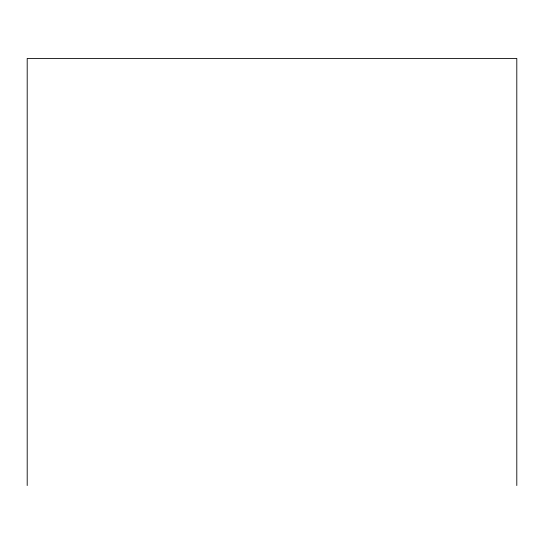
<?xml version="1.0" encoding="UTF-8"?>
<svg xmlns="http://www.w3.org/2000/svg" width="544" height="544" viewBox="0 0 544 544"><rect width="100%" height="100%" fill="white"/><g stroke="black" fill="none" stroke-linecap="round" stroke-linejoin="round"><path stroke-width="0.82" d="M516.8 485.547L516.8 58.453L27.2 58.453L27.2 485.547"/></g></svg>
